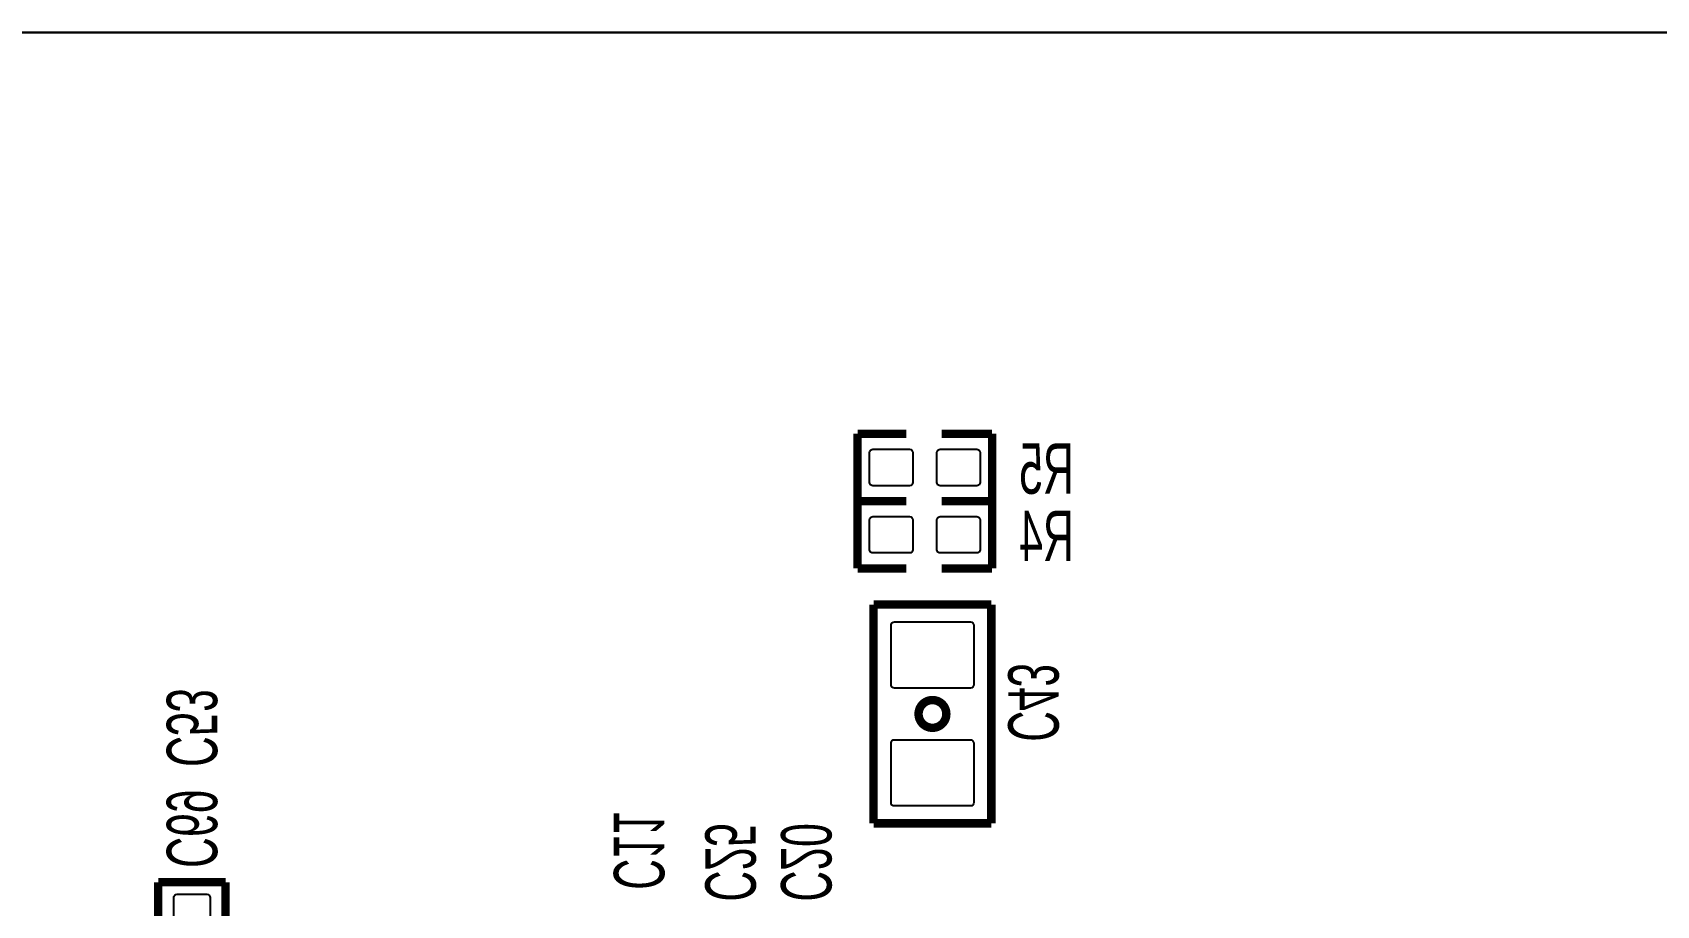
# Model space of a CAD drawing. Extents: x -1 to 126, y -1 to 52.
# Drawn here: x 42.29 to 66.8, y 39.27 to 52.45 of the extents above; entities that cross this region are included whole.
import ezdxf

# ---------------------------------------------------------------- set-up
doc = ezdxf.new("R2010")
doc.units = 0
doc.layers.add('123', color=6, linetype='CONTINUOUS')

msp = doc.modelspace()

# ---------------------------------------------------------------- linework, layer by layer
at = {"layer": '123'}
msp.add_lwpolyline([(117.014244, 34.758122), (117.014244, 48.557942), (124.664216, 48.557942), (124.664216, 52.451), (0, 52.451), (0, 0)], dxfattribs=at)
msp.add_lwpolyline([(0, 52.451), (124.664216, 52.451), (124.664216, 48.557942), (117.014244, 48.557942), (117.014244, 34.758122), (124.664216, 34.758122), (124.664216, 31.557976), (125.090174, 31.557976), (125.090174, 0), (0, 0)], close=True, dxfattribs=at)
at = {"layer": '123', "const_width": 0.127}
for points in [[(54.744366, 46.392846), (54.744366, 45.376846)], [(55.480966, 46.392846), (54.744366, 46.392846)], [(56.014366, 46.392846), (56.776366, 46.392846)], [(56.776366, 46.392846), (56.776366, 45.376846)], [(54.744366, 45.376846), (54.744366, 44.360846)], [(55.480966, 45.376846), (54.744366, 45.376846)], [(54.744366, 45.376846), (55.480966, 45.376846)], [(56.014366, 45.376846), (56.776366, 45.376846)], [(56.776366, 45.376846), (56.014366, 45.376846)], [(56.776366, 45.376846), (56.776366, 44.360846)], [(54.744366, 44.360846), (55.480966, 44.360846)], [(56.776366, 44.360846), (56.014366, 44.360846)], [(56.764174, 43.815), (54.986174, 43.815)], [(54.986174, 43.815), (54.986174, 43.307)], [(56.764174, 41.021), (56.764174, 43.815)], [(54.986174, 40.513), (54.986174, 43.307)], [(56.764174, 41.021), (56.764174, 40.513)], [(56.764174, 40.513), (54.986174, 40.513)], [(44.191174, 39.624), (44.191174, 38.8874)], [(45.207174, 39.624), (44.191174, 39.624)], [(45.207174, 38.8874), (45.207174, 39.624)]]:
    msp.add_lwpolyline(points, dxfattribs=at)
at = {"layer": '123'}
for points in [[(55.527448, 45.609764), (54.977284, 45.609764, -0.414214), (54.927246, 45.659802), (54.927246, 46.10989, -0.414214), (54.977284, 46.159928), (55.527448, 46.159928, -0.414214), (55.577486, 46.10989), (55.577486, 45.659802, -0.414214), (55.527448, 45.609764)], [(56.543448, 45.609764), (55.993284, 45.609764, -0.414214), (55.943246, 45.659802), (55.943246, 46.10989, -0.414214), (55.993284, 46.159928), (56.543448, 46.159928, -0.414214), (56.593486, 46.10989), (56.593486, 45.659802, -0.414214), (56.543448, 45.609764)], [(55.527448, 44.593764), (54.977284, 44.593764, -0.414214), (54.927246, 44.643802), (54.927246, 45.09389, -0.414214), (54.977284, 45.143928), (55.527448, 45.143928, -0.414214), (55.577486, 45.09389), (55.577486, 44.643802, -0.414214), (55.527448, 44.593764)], [(56.543448, 44.593764), (55.993284, 44.593764, -0.414214), (55.943246, 44.643802), (55.943246, 45.09389, -0.414214), (55.993284, 45.143928), (56.543448, 45.143928, -0.414214), (56.593486, 45.09389), (56.593486, 44.643802, -0.414214), (56.543448, 44.593764)], [(56.500268, 43.503088), (56.500268, 42.602912, -0.414214), (56.45023, 42.552874), (55.300118, 42.552874, -0.414214), (55.25008, 42.602912), (55.25008, 43.503088, -0.414214), (55.300118, 43.553126), (56.45023, 43.553126, -0.414214), (56.500268, 43.503088)], [(56.500268, 41.725088), (56.500268, 40.824912, -0.414214), (56.45023, 40.774874), (55.300118, 40.774874, -0.414214), (55.25008, 40.824912), (55.25008, 41.725088, -0.414214), (55.300118, 41.775126), (56.45023, 41.775126, -0.414214), (56.500268, 41.725088)], [(44.424092, 38.840918), (44.424092, 39.391082, -0.414214), (44.47413, 39.44112), (44.924218, 39.44112, -0.414214), (44.974256, 39.391082), (44.974256, 38.840918, -0.414214), (44.924218, 38.79088), (44.47413, 38.79088, -0.414214), (44.424092, 38.840918)]]:
    msp.add_lwpolyline(points, format="xyb", close=True, dxfattribs=at)
at = {"layer": '123', "const_width": 0.127}
msp.add_lwpolyline([(56.084724, 42.164, 1), (55.665624, 42.164, 1)], format="xyb", close=True, dxfattribs=at)

# ---------------------------------------------------------------- texts
at = {"layer": '123', "text_generation_flag": 2, "width": 0.633333}
for s, p in [('R5', (58.008266, 45.487082)), ('R4', (58.008266, 44.470828))]:
    msp.add_text(s, height=0.762, dxfattribs=at).set_placement(p)
for s, p in [('C43', (57.018174, 41.7449)), ('C53', (44.318174, 41.3639)), ('C69', (44.318174, 39.8399)), ('C11', (51.065938, 39.5097)), ('C25', (52.446174, 39.3319)), ('C20', (53.589174, 39.3319))]:
    msp.add_text(s, height=0.762, rotation=270, dxfattribs=at).set_placement(p)

doc.saveas('drawing.dxf')
